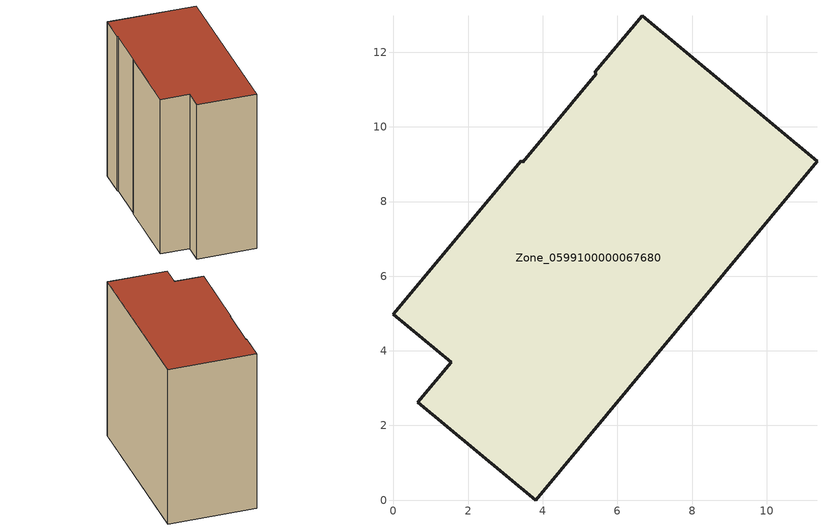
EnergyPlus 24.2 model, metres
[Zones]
Zone_0599100000067680
 floor ground (C_G): 6.66,12.98 11.35,9.08 3.81,0 0.65,2.62 1.54,3.7 0,4.99 3.43,9.1 3.47,9.06 5.44,11.43 5.4,11.46 z0
 wall outside (C_F): 1.54,3.7 0.65,2.62 3.81,0 11.35,9.08 6.66,12.98 5.4,11.46 5.44,11.43 3.47,9.06 3.43,9.1 0,4.99 1.54,3.7 z0:11.64
 roof outside (C_R): 11.35,9.08 6.66,12.98 5.4,11.46 5.44,11.43 3.47,9.06 3.43,9.1 0,4.99 1.54,3.7 0.65,2.62 3.81,0 z11.64
[BUILDING]
Pand.0599100000067680: North Axis=0; Terrain=City; Loads Convergence Tolerance Value=0.04; Temperature Convergence Tolerance Value=0.4; Solar Distribution=FullExterior; Maximum Number of Warmup Days=25; Minimum Number of Warmup Days=1
[Site:Location]
Rotterdam.The.Hague.AP_ZH_NLD Design_Conditions: Latitude=51.96; Longitude=4.45; Time Zone=1; Elevation=-4.5
[SITE:GROUNDTEMPERATURE:BUILDINGSURFACE]
18, 18, 18, 18, 18, 18, 18, 18, 18, 18, 18, 18
[MATERIAL] Thermal Absorptance=0.9; Solar Absorptance=0.7; Visible Absorptance=0.7
Name | Roughness | Thickness | Conductivity | Density | Specific Heat
G.TC.1946 | MediumSmooth | 0.15 | 1 | 540 | 1210
F.TC.1946 | Rough | 0.3 | 0.857143 | 1920 | 840
R.TC.1946 | MediumRough | 0.2 | 0.909091 | 1500 | 1000
[CONSTRUCTION]
C_G: G.TC.1946
C_F: F.TC.1946
C_R: R.TC.1946
[ZONE]
Zone_0599100000067680: Type=1; Multiplier=1; Ceiling Height=Autocalculate; Volume=Autocalculate; Floor Area=autocalculate; Part of Total Floor Area=Yes
[ZONEINFILTRATION:DESIGNFLOWRATE]
Infil_Zone_0599100000067680: Zone or ZoneList or Space or SpaceList=Zone_0599100000067680; Schedule=AlwaysOn; Design Flow Rate Calculation Method=Flow/Area; Flow Rate per Floor Area=0.003; Constant Term Coefficient=1; Temperature Term Coefficient=0; Velocity Term Coefficient=0; Velocity Squared Term Coefficient=0
[HVACTEMPLATE:ZONE:IDEALLOADSAIRSYSTEM]
Zone_0599100000067680: Maximum Heating Supply Air Temperature=50; Minimum Cooling Supply Air Temperature=13; Maximum Heating Supply Air Humidity Ratio=0.0156; Minimum Cooling Supply Air Humidity Ratio=0.0077; Heating Limit=NoLimit; Cooling Limit=NoLimit; Dehumidification Control Type=ConstantSensibleHeatRatio; Cooling Sensible Heat Ratio=0.7; Dehumidification Setpoint=60; Humidification Control Type=None; Humidification Setpoint=30; Outdoor Air Method=None; Outdoor Air Flow Rate per Person=0.00944; Outdoor Air Flow Rate per Zone Floor Area=0; Outdoor Air Flow Rate per Zone=0; Demand Controlled Ventilation Type=None; Outdoor Air Economizer Type=NoEconomizer; Heat Recovery Type=None; Sensible Heat Recovery Effectiveness=0.7; Latent Heat Recovery Effectiveness=0.65
[ZONECONTROL:THERMOSTAT]
ThermostatControl_Zone_0599100000067680: Zone or ZoneList=Zone_0599100000067680; Control Type Schedule=DualSetpointControlType; Control 1=Thermostat_Zone_0599100000067680; Temperature Difference Between Cutout And Setpoint=0
[THERMOSTATSETPOINT:DUALSETPOINT]
Thermostat_Zone_0599100000067680: Heating Setpoint Temperature Schedule=HeatingSetpoint_Zone_0599100000067680; Cooling Setpoint Temperature Schedule=CoolingSetpoint_Zone_0599100000067680
[SCHEDULE:COMPACT]
HeatingSetpoint_Zone_0599100000067680: Through: 12/31, For: AllDays, Until: 24:00, 21
CoolingSetpoint_Zone_0599100000067680: Through: 12/31, For: AllDays, Until: 24:00, 24
DualSetpointControlType: Through: 12/31, For: AllDays, Until: 24:00, 4
AlwaysOn: Through: 12/31, For: AllDays, Until: 24:00, 1
